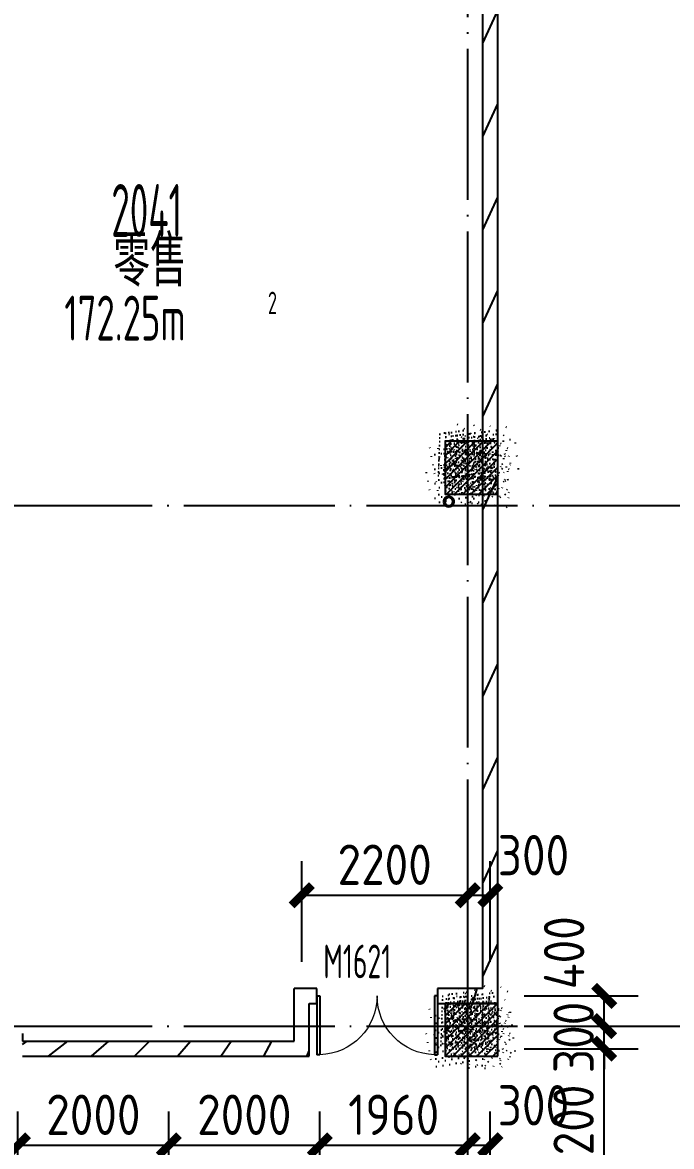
# Model space of a CAD drawing. Header units: inches. Extents: x 0 to 1813292486, y 0 to 3473589894.
# Drawn here: x 600636686 to 600645287, y 3473218922 to 3473233817 of the extents above; entities that cross this region are included whole.
import ezdxf
from ezdxf.enums import TextEntityAlignment as Align

# ---------------------------------------------------------------- set-up
doc = ezdxf.new("R2010")
doc.units = ezdxf.units.IN
doc.header["$LTSCALE"] = 1000
doc.header["$MEASUREMENT"] = 0
doc.linetypes.add('AX-MALL-GIRD-200$0$DOTE', pattern=[2.4200000000000004, 2, -0.2, 0.02, -0.2])
doc.linetypes.add('PX-MALL-P02-LG$0$CONTINOUS', pattern=[0])
for name, color, linetype in [('A-Anno-Note', 241, 'Continuous'), ('AX-MALL-DIM-P02$0$A-Anno-Dims', 3, 'Continuous'), ('AX-MALL-DIM-P02$0$A-Detl-Thin', 131, 'Continuous'), ('AX-MALL-GIRD-200$0$A-Grid', 222, 'AX-MALL-GIRD-200$0$DOTE'), ('AX-MALL-P02-200$0$A-Anno-Note', 241, 'Continuous'), ('AX-MALL-WALL-P02$0$A-Anno-Note', 241, 'Continuous'), ('AX-MALL-WALL-P02-QT$0$A-Detl-Patt', 8, 'Continuous'), ('AX-MALL-WALL-P02-QT$0$A-Detl-Thin', 131, 'Continuous'), ('AX-MALL-WALL-P02-QT$0$A-Wall', 2, 'Continuous'), ('AX-MALL-WALL-P02-QT$0$A-Wall-Patt', 13, 'Continuous'), ('AX-MALL-WALL-P02-QT$0$A-Wind', 4, 'Continuous'), ('AX-MALL-WORD-P02$0$A-Anno-Note', 241, 'Continuous'), ('AX-MALL-WORD-P02$0$A-Spac-Iden', 231, 'Continuous'), ('AX-MALL-WORD-P02$0$A-Wind-Iden', 11, 'Continuous'), ('AX-MALL-ZTKD-P02$0$A-Anno-Note', 241, 'Continuous'), ('PX-MALL-P02-LG$0$P-Pipe-Risr', 7, 'Continuous'), ('PX-MALL-P02-LG$0$P-Pipe-Risr-Arch', 6, 'Continuous'), ('PX-MALL-P02-LG$0$P-Pipe-Risr-W100', 6, 'Continuous'), ('PX-MALL-P02-LG$0$P-Pipe-Risr-W50', 6, 'Continuous'), ('PX-MALL-P02-LG$0$P-Sewr-Pipe', 123, 'PX-MALL-P02-LG$0$CONTINOUS'), ('SX-MALL-WALL-R-BZ$0$S-COLU', 30, 'Continuous'), ('SX-MALL-WALL-R-BZ$0$S-PATT-WALL', 83, 'Continuous')]:
    doc.layers.add(name, color=color, linetype=linetype)
doc.styles.add('AX-MALL-DIM-P02$0$_TCH_DIM_T3', font='gbenor.shx')
doc.styles.add('AX-MALL-WORD-P02$0$_TCH_SPACE', font='gbenor.shx', dxfattribs={"bigfont": 'gbcbig.shx'})
doc.styles.add('AX-MALL-WORD-P02$0$_TCH_WINDOW', font='gbenor.shx', dxfattribs={"bigfont": 'gbcbig.shx'})
doc.styles.add('AX-MALL-WORD-P02$0$STANDARD', font='gbenor.shx', dxfattribs={"bigfont": 'gbcbig.shx'})
doc.styles.add('PX-MALL-P02-LG$0$jzfz', font='gbenor.shx', dxfattribs={"bigfont": 'gbcbig.shx'})
doc.dimstyles.new('AX-MALL-DIM-P02$0$_TCH_ARCH&&180', dxfattribs={"dimtxt": 535.5, "dimasz": 270, "dimexe": 450, "dimexo": 450, "dimgap": 137.25, "dimtad": 1, "dimdec": 0, "dimzin": 0, "dimdsep": 46, "dimtxsty": 'AX-MALL-DIM-P02$0$_TCH_DIM_T3', "dimblk": 'AX-MALL-DIM-P02$0$_ArchTick', "dimcen": 0.09, "dimclrt": 7, "dimazin": 2, "dimtfac": 1, "dimtdec": 0, "dimtix": 1, "dimtmove": 2, "dimatfit": 3, "dimfxl": 500, "dimtolj": 1, "dimtzin": 0, "dimarcsym": 0})
pattern_1 = [(24.56816130816271, (600578611.2237192, 3473080110.365553), (-31.18316059493327, 68.21004687955141), []), (29.56816130816269, (600578611.2237192, 3473080110.365553), (97.53445421719282, -46.37920051396389), [11.25, -123.75]), (334.5681613081628, (600578611.2237192, 3473080110.365553), (19.88439777927527, 112.9961142827297), [9, -99]), (80.01956130816268, (600578619.3515904, 3473080106.50062), (117.4189029658641, 66.61682168402376), [9.5610285, -105.1713168]), (25.75236130816271, (600578621.6965042, 3473080138.478197), (141.3476152528434, -79.15081592627133), [16.875, -185.625]), (76.20376130816268, (600578633.4754679, 3473080131.882288), (182.3878362876093, 87.98253897351975), [14.3415432, -157.75695]), (330.7523613081627, (600578621.6965042, 3473080138.478197), (182.3877676281842, 87.98268140648725), [13.49999999999997, -148.4999999999995]), (0.5681613081627113, (600578633.1346302, 3473080126.213644), (62.82047319493842, -87.84980448085341), [11.24999999999997, -123.7499999999997]), (305.5681613081627, (600578633.1346302, 3473080126.213644), (72.17288941707483, 89.18848104565322), [8.999999999999966, -98.99999999999973]), (51.01956130816269, (600578638.3696649, 3473080118.892823), (134.9933625472827, 1.338571315216136), [9.561028499999967, -105.1713167999997]), (17.06816130816274, (600578611.2237192, 3473080110.365553), (19.14085715648196, 46.15589493569758), [0.75, -97.8, 0.75, -100.5, 0.75, -99.375]), (347.0681613081627, (600578611.2237192, 3473080110.365553), (57.63084700165395, 41.66442755963357), [0.7499999999999979, -57.29999999999986, 0.7499999999999979, -95.54999999999973, 0.7499999999999979, -37.87499999999986]), (307.0681613081626, (600578579.8781208, 3473080122.042708), (73.85474000760384, -31.12342332406966), [0.75, -37.5, 0.75, -117, 0.75, -155.25]), (297.0681613081627, (600578565.8217986, 3473080127.2791), (87.21641676177077, -16.46683783357052), [0.75, -48.75, 0.75, -77.69999999999999, 0.75, -110.25])]
pattern_2 = [(45, (0, 359.0227), (-353.55353201463, 353.55353201463), [])]

# ---------------------------------------------------------------- blocks, each defined once
blk = doc.blocks.new('AX-MALL-WORD-P02')
at = {"layer": 'AX-MALL-WORD-P02$0$A-Anno-Note', "style": 'AX-MALL-WORD-P02$0$STANDARD', "width": 0.6}
blk.add_text('2041', height=700, rotation=339.5681613092015, dxfattribs=at).set_placement((600444071.6133502, 3473069358.983315))
at = {"layer": 'AX-MALL-WORD-P02$0$A-Anno-Note', "style": 'AX-MALL-WORD-P02$0$STANDARD'}
blk.add_text('零售', height=675.177304964539, rotation=339.5681613092015, dxfattribs=at).set_placement((600443867.4888358, 3473068736.31539))
at = {"layer": 'AX-MALL-WORD-P02$0$A-Spac-Iden', "style": 'AX-MALL-WORD-P02$0$_TCH_SPACE', "width": 0.7}
for s, height, p in [('172.25m', 595, (600443008.2416897, 3473068289.074759)), ('2', 297.5, (600445658.0632753, 3473067675.435878))]:
    blk.add_text(s, height=height, rotation=339.5681613093329, dxfattribs=at).set_placement(p)
at = {"layer": 'AX-MALL-WORD-P02$0$A-Wind-Iden', "style": 'AX-MALL-WORD-P02$0$_TCH_WINDOW', "width": 0.7}
blk.add_text('M1621', height=446.25, rotation=339.5681612302259, dxfattribs=at).set_placement((600443274.3515358, 3473059172.684847))
blk = doc.blocks.new('AX-MALL-GIRD-200')
at = {"layer": 'AX-MALL-GIRD-200$0$A-Grid'}
for p, q in [((600223757.4145118, 3473147635.412487), (600581653.41861, 3473014308.649205)), ((600221348.6739725, 3473141169.504273), (600579244.6780716, 3473007842.740992)), ((600435151.5243309, 3473031887.135766), (600473881.0632799, 3473135850.862847))]:
    blk.add_line(p, q, dxfattribs=at)
blk = doc.blocks.new('AX-MALL-WALL-P02-QT$0$tj')
at = {"layer": 'AX-MALL-WALL-P02-QT$0$A-Detl-Patt'}
h = blk.add_hatch(dxfattribs=at)
h.set_pattern_fill('STEEL', color=256, scale=100.0000000000001, angle=50.43183869082386)
h.set_pattern_definition([(75.00000000004839, (-14278.19445574284, 156289.8254051208), (-153.3407249234246, 41.08752340989569), []), (75.00000000004839, (-14317.88195610046, 156358.5661673546), (-153.3407249234246, 41.08752340989569), [])])
edge = h.paths.add_edge_path()
edge.add_arc((274302.9537697641, 370915.3693751197), 354853.2281302969, 270.9601093956941, 275.9513128638887)
edge.add_line((311095.3180618286, 17974.67259407043), (323404.2928284407, 17664.898229599))
edge.add_arc((337498.5854798314, -5423.033113246463), 27049.98445535583, 84.4296474408203, 121.40245730350341, ccw=False)
edge.add_line((340124.270958662, 21499.21483898163), (352435.6233639717, 23411.5238032341))
edge.add_line((352435.6233639717, 23411.5238032341), (352460.3320846558, 23263.57286787033))
edge.add_arc((262948.9762239404, 558936.3422532297), 543099.989586636, 279.486523026639, 288.5053300047131)
edge.add_line((435325.042740941, 43917.80823612213), (435185.9318172932, 44187.60760259628))
edge.add_arc((262948.9762341097, 558936.342259489), 542799.9895904897, 279.51816553668203, 288.50044427399206, ccw=False)
edge.add_line((352706.5441896915, 23608.95860147476), (352681.7270303965, 23756.88773488998))
edge.add_line((352681.7270303965, 23756.88773488998), (340117.7681742907, 21803.84383869171))
edge.add_arc((337510.0970116529, -5455.006554111635), 27383.29552171703, 84.53552636432372, 121.2026843873002)
edge.add_line((323323.7129554749, 17967.02113437653), (311085.7617697716, 18275.00808191299))
edge.add_arc((274273.8104503512, 371474.5356685471), 355112.6948552598, 270.96411062040687, 275.9501261722048, ccw=False)
edge.add_line((280248.9759351015, 16412.11376953125), (280248.9759185314, 16111.96136569977))
blk = doc.blocks.new('SX-MALL-WALL-R-BZ')
at = {"layer": 'SX-MALL-WALL-R-BZ$0$S-PATT-WALL'}
h = blk.add_hatch(dxfattribs=at)
h.set_pattern_fill('钢筋混凝土', color=256, scale=15, pattern_type=2)
h.set_pattern_definition(pattern_1)
h.paths.add_polyline_path([(600447681.8312393, 3473064377.066952), (600447926.1962216, 3473065033.028655), (600447270.2345188, 3473065277.393637), (600447025.8695366, 3473064621.431934)])
h = blk.add_hatch(dxfattribs=at)
h.set_pattern_fill('钢筋混凝土', color=256, scale=15, pattern_type=2)
h.set_pattern_definition(pattern_1)
h.paths.add_polyline_path([(600445081.0896434, 3473057395.760258), (600445325.4546255, 3473058051.721961), (600444669.4929228, 3473058296.086943), (600444425.1279405, 3473057640.12524)])
at = {"layer": 'SX-MALL-WALL-R-BZ$0$S-COLU'}
for points in [[(600447681.8312393, 3473064377.066952), (600447926.1962216, 3473065033.028655), (600447270.2345188, 3473065277.393637), (600447025.8695366, 3473064621.431934)], [(600445081.0896434, 3473057395.760258), (600445325.4546255, 3473058051.721961), (600444669.4929228, 3473058296.086943), (600444425.1279405, 3473057640.12524)]]:
    blk.add_lwpolyline(points, close=True, dxfattribs=at)
blk = doc.blocks.new('SX-MALL-WALL-R-2F~3F')
blk.add_blockref('SX-MALL-WALL-R-BZ', (-1.192092895507812e-06, -9.5367431640625e-07))
blk = doc.blocks.new('SX-MALL-WALL-2F~3F')
blk.add_blockref('SX-MALL-WALL-R-2F~3F', (0, 0))
blk = doc.blocks.new('AX-MALL-WALL-P02-QT$0$$DorLib2D$00000002')
for p, q in [((-0.5, -5.684341886080802e-17), (-0.5000000000000007, 0.4875)), ((-0.4750000000000007, 0.4875), (-0.5000000000000007, 0.4875)), ((-0.475, -2.842170943040401e-17), (-0.4750000000000007, 0.4875)), ((0.475, -2.842170943040401e-17), (0.4750000000000007, 0.4875)), ((0.4750000000000007, 0.4875), (0.5000000000000007, 0.4875)), ((0.5, -5.684341886080802e-17), (0.5000000000000007, 0.4875)), ((-0.5, -5.684341886080802e-17), (-0.475, -2.842170943040401e-17)), ((0.5, -5.684341886080802e-17), (0.475, -2.842170943040401e-17))]:
    blk.add_line(p, q)
at = {"lineweight": 13}
for centre, start, end in [((-0.4875, -4.263256414560601e-17), 0, 88.53071641864632), ((0.4875, -4.263256414560601e-17), 91.4692835813537, 180)]:
    blk.add_arc(centre, 0.4875, start, end, dxfattribs=at)
blk = doc.blocks.new('AX-MALL-WALL-P02-QT')
at = {"layer": 'AX-MALL-WALL-P02-QT$0$A-Wall-Patt'}
h = blk.add_hatch(dxfattribs=at)
h.set_pattern_fill('普通砖', color=256, scale=200, style=0)
h.set_pattern_definition(pattern_2)
h.paths.add_polyline_path([(600445207.8555627, 3473058308.958158), (600445325.4546256, 3473058051.721963), (600451294.9420475, 3473074075.929273), (600451177.3429844, 3473074333.165468)])
h = blk.add_hatch(dxfattribs=at)
h.set_pattern_fill('普通砖', color=256, scale=200, style=0)
h.set_pattern_definition(pattern_2)
h.paths.add_polyline_path([(600439247.2528793, 3473059782.462731), (600439177.4343129, 3473059595.045102), (600442738.3692765, 3473058268.492339), (600442620.7702136, 3473058525.728535)])
h = blk.add_hatch(dxfattribs=at)
h.set_pattern_fill('普通砖', color=256, scale=200, style=0)
h.set_pattern_definition(pattern_2)
h.paths.add_polyline_path([(600442620.7702136, 3473058525.728535), (600442738.3692765, 3473058268.492339), (600442982.7342588, 3473058924.454042), (600442865.1351957, 3473059181.690238)])
h = blk.add_hatch(dxfattribs=at)
h.set_pattern_fill('普通砖', color=256, scale=200, style=0)
h.set_pattern_definition(pattern_2)
h.paths.add_polyline_path([(600442982.7342588, 3473058924.454042), (600443076.4430734, 3473058889.544759), (600443146.2616397, 3473059076.962388), (600442865.1351957, 3473059181.690238)])
h = blk.add_hatch(dxfattribs=at)
h.set_pattern_fill('普通砖', color=256, scale=200, style=0)
h.set_pattern_definition(pattern_2)
h.paths.add_polyline_path([(600445207.8555627, 3473058308.958158), (600444645.6026747, 3473058518.413857), (600444575.7841085, 3473058330.996228), (600445325.4546256, 3473058051.721963)])
at = {"layer": 'AX-MALL-WALL-P02-QT$0$A-Wall'}
for p, q in [((600445207.8555627, 3473058308.958158), (600451177.3429844, 3473074333.165468)), ((600445325.4546256, 3473058051.721963), (600451294.9420475, 3473074075.929273)), ((600439282.162162, 3473059876.171546), (600439247.2528793, 3473059782.462731)), ((600439247.2528793, 3473059782.462731), (600442620.7702136, 3473058525.728535)), ((600439177.4343129, 3473059595.045102), (600442738.3692765, 3473058268.492339)), ((600442620.7702136, 3473058525.728535), (600442865.1351957, 3473059181.690238)), ((600443146.2616397, 3473059076.962388), (600442865.1351957, 3473059181.690238)), ((600443076.4430734, 3473058889.544759), (600443146.2616397, 3473059076.962388)), ((600442738.3692765, 3473058268.492339), (600442982.7342588, 3473058924.454042)), ((600442982.7342588, 3473058924.454042), (600443076.4430734, 3473058889.544759)), ((600444645.6026747, 3473058518.413857), (600444575.7841085, 3473058330.996228)), ((600445207.8555627, 3473058308.958158), (600444645.6026747, 3473058518.413857)), ((600444575.7841085, 3473058330.996228), (600445325.4546256, 3473058051.721963))]:
    blk.add_line(p, q, dxfattribs=at)
at = {"layer": 'AX-MALL-WALL-P02-QT$0$A-Detl-Thin'}
blk.add_blockref('SX-MALL-WALL-2F~3F', (0, 0), dxfattribs=at)
at = {"layer": 'AX-MALL-WALL-P02-QT$0$A-Detl-Thin', "rotation": 339.5681613091762}
blk.add_blockref('AX-MALL-WALL-P02-QT$0$tj', (600144118.6961328, 3473128496.287411), dxfattribs=at)
at = {"layer": 'AX-MALL-WALL-P02-QT$0$A-Wind'}
blk.add_blockref('AX-MALL-GIRD-200', (0, 0), dxfattribs=at)
at = {"layer": 'AX-MALL-WALL-P02-QT$0$A-Wind', "xscale": 1600, "yscale": -1600, "zscale": 200, "rotation": 339.5681613122475}
blk.add_blockref('AX-MALL-WALL-P02-QT$0$$DorLib2D$00000002', (600443861.0228741, 3473058703.979308), dxfattribs=at)
blk = doc.blocks.new('AX-MALL-WALL-P02')
at = {"layer": 'AX-MALL-WALL-P02$0$A-Anno-Note'}
blk.add_blockref('AX-MALL-WORD-P02', (0, 0), dxfattribs=at)
blk.add_blockref('AX-MALL-WALL-P02-QT', (0, 0), dxfattribs=at)
blk = doc.blocks.new('PX-MALL-P02-LG$0$P-Risr')
at = {"layer": 'PX-MALL-P02-LG$0$P-Pipe-Risr-W50'}
h = blk.add_hatch(color=0, dxfattribs=at)
edge = h.paths.add_edge_path()
edge.add_ellipse((0, 0), major_axis=(47.05795628796547, 47.05795628796547), ratio=0.9999999999999695, start_angle=225.0000000000009, end_angle=405.0000000000009, ccw=False)
edge.add_ellipse((0, 0), major_axis=(47.05795628796764, 47.05795628796764), ratio=0.9999999999998785, start_angle=133.9675974886221, end_angle=225.0000000000035, ccw=False)
edge.add_line((-66.53919663240958, 1.199087783927098), (-54.4367953546693, 1.199087783927098))
edge.add_ellipse((0, 0), major_axis=(-38.50196423560672, 38.50196423560672), ratio=0.9999999999999859, start_angle=43.73814098242129, end_angle=134.9999999999996)
edge.add_ellipse((0, 0), major_axis=(38.50196423561096, 38.50196423561096), ratio=0.9999999999998216, start_angle=225.0000000000051, end_angle=405.0000000000051)
edge.add_ellipse((0, 0), major_axis=(38.50196423560679, 38.50196423560679), ratio=0.9999999999999831, start_angle=45.00000000000048, end_angle=133.7381409824204)
edge.add_line((-54.43679535467527, 1.199087783927098), (-66.53919663241555, 1.199087783927098))
edge.add_ellipse((0, 0), major_axis=(-47.05795628796762, 47.05795628796762), ratio=0.9999999999998742, start_angle=-45.00000000000358, end_angle=43.967597488629224, ccw=False)
at = {"layer": 'PX-MALL-P02-LG$0$P-Pipe-Risr-Arch', "ltscale": 0.7}
blk.add_circle((0, 0), 59.29000000000001, dxfattribs=at)
at = {"layer": 'PX-MALL-P02-LG$0$P-Pipe-Risr-W100', "color": 0, "const_width": 15}
blk.add_lwpolyline([(-75, 0, 1), (75, 0, 1)], format="xyb", close=True, dxfattribs=at)
at = {"layer": 'PX-MALL-P02-LG$0$P-Pipe-Risr-W50'}
blk.add_circle((0, 0), 54.45000000000001, dxfattribs=at)
at = {"layer": 'PX-MALL-P02-LG$0$P-Pipe-Risr', "style": 'PX-MALL-P02-LG$0$jzfz', "width": 0.6, "flags": 1}
for tag, p in [('SYS-MARK', (0.3310501334344735, -45.65933377496549)), ('RANGE', (0.3337570973526454, -45.67887874227017))]:
    blk.add_attdef(tag, text='', height=0.015625, dxfattribs=at).set_placement(p, align=Align.MIDDLE)
blk = doc.blocks.new('PX-MALL-P02-LG')
at = {"layer": 'PX-MALL-P02-LG$0$P-Sewr-Pipe', "ltscale": 0.7, "xscale": -0.9999999999999998, "rotation": 69.5681613144715}
blk.add_blockref('PX-MALL-P02-LG$0$P-Risr', (600447037.8146508, 3473064510.268459), dxfattribs=at)
blk = doc.blocks.new('AX-MALL-ZTKD-P02')
at = {"layer": 'AX-MALL-ZTKD-P02$0$A-Anno-Note'}
blk.add_blockref('AX-MALL-GIRD-200', (0, 0), dxfattribs=at)
blk = doc.blocks.new('AX-MALL-DIM-P02$0$_ArchTick')
at = {"color": 0, "linetype": 'ByBlock', "const_width": 0.4}
blk.add_lwpolyline([(-0.5, -0.5), (0.5, 0.5)], dxfattribs=at)
blk = doc.blocks.new('*D817')
at = {"layer": 'AX-MALL-DIM-P02$0$A-Anno-Dims', "color": 0, "lineweight": -2, "transparency": 16777216}
for p, q in [((600436671.0295632, 3473058767.98089), (600436992.1715388, 3473059630.039092)), ((600436835.0797644, 3473059208.349425), (600438709.2560575, 3473058510.163762)), ((600438545.2058563, 3473058069.795227), (600438866.347832, 3473058931.853428))]:
    blk.add_line(p, q, dxfattribs=at)
at = {"layer": 'AX-MALL-DIM-P02$0$A-Anno-Dims', "color": 0, "lineweight": -2, "transparency": 16777216, "xscale": 270, "yscale": 270, "zscale": 270}
for p, rotation in [((600436835.0797644, 3473059208.349425), 159.5681613089093), ((600438709.2560575, 3473058510.163762), 339.5681613089093)]:
    blk.add_blockref('AX-MALL-DIM-P02$0$_ArchTick', p, dxfattribs=dict(at, rotation=rotation))
at = {"layer": 'AX-MALL-DIM-P02$0$A-Anno-Dims', "color": 7, "transparency": 16777216, "insert": (600437913.5505079, 3473059238.777293), "char_height": 535.5, "attachment_point": 5, "rotation": 339.56816130890934, "style": 'AX-MALL-DIM-P02$0$_TCH_DIM_T3'}
blk.add_mtext('\\A1;2000', dxfattribs=at)
blk = doc.blocks.new('*D818')
at = {"layer": 'AX-MALL-DIM-P02$0$A-Anno-Dims', "color": 0, "lineweight": -2, "transparency": 16777216}
for p, q in [((600438545.2058563, 3473058069.795227), (600438866.3478322, 3473058931.853429)), ((600438709.2560577, 3473058510.163763), (600440583.4323518, 3473057811.978099)), ((600440419.3821504, 3473057371.609563), (600440740.5241263, 3473058233.667765))]:
    blk.add_line(p, q, dxfattribs=at)
at = {"layer": 'AX-MALL-DIM-P02$0$A-Anno-Dims', "color": 0, "lineweight": -2, "transparency": 16777216, "xscale": 270, "yscale": 270, "zscale": 270}
for p, rotation in [((600438709.2560577, 3473058510.163763), 159.5681613044537), ((600440583.4323518, 3473057811.978099), 339.5681613044537)]:
    blk.add_blockref('AX-MALL-DIM-P02$0$_ArchTick', p, dxfattribs=dict(at, rotation=rotation))
at = {"layer": 'AX-MALL-DIM-P02$0$A-Anno-Dims', "color": 7, "transparency": 16777216, "insert": (600439787.7268019, 3473058540.59163), "char_height": 535.5, "attachment_point": 5, "rotation": 339.56816130445367, "style": 'AX-MALL-DIM-P02$0$_TCH_DIM_T3'}
blk.add_mtext('\\A1;2000', dxfattribs=at)
blk = doc.blocks.new('*D819')
at = {"layer": 'AX-MALL-DIM-P02$0$A-Anno-Dims', "color": 0, "lineweight": -2, "transparency": 16777216}
for p, q in [((600440419.3821504, 3473057371.609563), (600440740.524126, 3473058233.667765)), ((600440583.4323518, 3473057811.978099), (600442457.608645, 3473057113.792435)), ((600442293.5584435, 3473056673.423899), (600442614.7004192, 3473057535.482101))]:
    blk.add_line(p, q, dxfattribs=at)
at = {"layer": 'AX-MALL-DIM-P02$0$A-Anno-Dims', "color": 0, "lineweight": -2, "transparency": 16777216, "xscale": 270, "yscale": 270, "zscale": 270}
for p, rotation in [((600440583.4323518, 3473057811.978099), 159.5681613077172), ((600442457.608645, 3473057113.792435), 339.5681613077172)]:
    blk.add_blockref('AX-MALL-DIM-P02$0$_ArchTick', p, dxfattribs=dict(at, rotation=rotation))
at = {"layer": 'AX-MALL-DIM-P02$0$A-Anno-Dims', "color": 7, "transparency": 16777216, "insert": (600441661.9030951, 3473057842.405967), "char_height": 535.5, "attachment_point": 5, "rotation": 339.56816130771716, "style": 'AX-MALL-DIM-P02$0$_TCH_DIM_T3'}
blk.add_mtext('\\A1;2000', dxfattribs=at)
blk = doc.blocks.new('*D820')
at = {"layer": 'AX-MALL-DIM-P02$0$A-Anno-Dims', "color": 0, "lineweight": -2, "transparency": 16777216}
for p, q in [((600442293.5584434, 3473056673.4239), (600442614.7004188, 3473057535.482101)), ((600442457.6086446, 3473057113.792435), (600444294.3014125, 3473056429.570485)), ((600444130.2512113, 3473055989.20195), (600444451.3931867, 3473056851.260151))]:
    blk.add_line(p, q, dxfattribs=at)
at = {"layer": 'AX-MALL-DIM-P02$0$A-Anno-Dims', "color": 0, "lineweight": -2, "transparency": 16777216, "xscale": 270, "yscale": 270, "zscale": 270}
for p, rotation in [((600442457.6086446, 3473057113.792435), 159.5681613110657), ((600444294.3014125, 3473056429.570485), 339.5681613110656)]:
    blk.add_blockref('AX-MALL-DIM-P02$0$_ArchTick', p, dxfattribs=dict(at, rotation=rotation))
at = {"layer": 'AX-MALL-DIM-P02$0$A-Anno-Dims', "color": 7, "transparency": 16777216, "insert": (600443517.3376253, 3473057151.20216), "char_height": 535.5, "attachment_point": 5, "rotation": 339.56816131106564, "style": 'AX-MALL-DIM-P02$0$_TCH_DIM_T3'}
blk.add_mtext('\\A1;1960', dxfattribs=at)
blk = doc.blocks.new('*D821')
at = {"layer": 'AX-MALL-DIM-P02$0$A-Anno-Dims', "color": 0, "lineweight": -2, "transparency": 16777216}
for p, q in [((600444130.2512108, 3473055989.20195), (600444451.3931867, 3473056851.260151)), ((600444411.3776555, 3473055884.474101), (600444732.5196314, 3473056746.532301)), ((600444294.3014122, 3473056429.570486), (600444575.4278569, 3473056324.842636))]:
    blk.add_line(p, q, dxfattribs=at)
at = {"layer": 'AX-MALL-DIM-P02$0$A-Anno-Dims', "color": 0, "lineweight": -2, "transparency": 16777216, "xscale": 270, "yscale": 270, "zscale": 270}
for p, rotation in [((600444294.3014122, 3473056429.570486), 159.5681612720517), ((600444575.4278569, 3473056324.842636), 339.5681612720517)]:
    blk.add_blockref('AX-MALL-DIM-P02$0$_ArchTick', p, dxfattribs=dict(at, rotation=rotation))
at = {"layer": 'AX-MALL-DIM-P02$0$A-Anno-Dims', "color": 7, "transparency": 16777216, "insert": (600445296.7637162, 3473056622.772796), "char_height": 535.5, "attachment_point": 5, "rotation": 339.5681612720517, "style": 'AX-MALL-DIM-P02$0$_TCH_DIM_T3'}
blk.add_mtext('\\A1;300', dxfattribs=at)
blk = doc.blocks.new('*D827')
at = {"layer": 'AX-MALL-DIM-P02$0$A-Anno-Dims', "color": 0, "lineweight": -2, "transparency": 16777216}
for p, q in [((600443081.0265014, 3473059474.761806), (600443546.6176438, 3473060724.572462)), ((600443389.5258696, 3473060302.882795), (600445451.1197919, 3473059534.878566)), ((600445142.6204237, 3473058706.757577), (600445608.2115661, 3473059956.568232))]:
    blk.add_line(p, q, dxfattribs=at)
at = {"layer": 'AX-MALL-DIM-P02$0$A-Anno-Dims', "color": 0, "lineweight": -2, "transparency": 16777216, "xscale": 270, "yscale": 270, "zscale": 270}
for p, rotation in [((600443389.5258696, 3473060302.882795), 159.5681613060915), ((600445451.1197919, 3473059534.878566), 339.5681613060914)]:
    blk.add_blockref('AX-MALL-DIM-P02$0$_ArchTick', p, dxfattribs=dict(at, rotation=rotation))
at = {"layer": 'AX-MALL-DIM-P02$0$A-Anno-Dims', "color": 7, "transparency": 16777216, "insert": (600444561.7054274, 3473060298.40138), "char_height": 535.5, "attachment_point": 5, "rotation": 339.5681613060915, "style": 'AX-MALL-DIM-P02$0$_TCH_DIM_T3'}
blk.add_mtext('\\A1;2200', dxfattribs=at)
blk = doc.blocks.new('*D828')
at = {"layer": 'AX-MALL-DIM-P02$0$A-Anno-Dims', "color": 0, "lineweight": -2, "transparency": 16777216}
for p, q in [((600445142.6204232, 3473058706.757577), (600445608.2115666, 3473059956.568233)), ((600445423.746868, 3473058602.029727), (600445889.3380114, 3473059851.840382)), ((600445451.1197919, 3473059534.878567), (600445732.2462367, 3473059430.150716))]:
    blk.add_line(p, q, dxfattribs=at)
at = {"layer": 'AX-MALL-DIM-P02$0$A-Anno-Dims', "color": 0, "lineweight": -2, "transparency": 16777216, "xscale": 270, "yscale": 270, "zscale": 270}
for p, rotation in [((600445451.1197919, 3473059534.878567), 159.5681612720517), ((600445732.2462367, 3473059430.150716), 339.5681612720517)]:
    blk.add_blockref('AX-MALL-DIM-P02$0$_ArchTick', p, dxfattribs=dict(at, rotation=rotation))
at = {"layer": 'AX-MALL-DIM-P02$0$A-Anno-Dims', "color": 7, "transparency": 16777216, "insert": (600446453.5820959, 3473059728.080877), "char_height": 535.5, "attachment_point": 5, "rotation": 339.5681612720517, "style": 'AX-MALL-DIM-P02$0$_TCH_DIM_T3'}
blk.add_mtext('\\A1;300', dxfattribs=at)
blk = doc.blocks.new('*D829')
at = {"layer": 'AX-MALL-DIM-P02$0$A-Anno-Dims', "color": 0, "lineweight": -2, "transparency": 16777216}
for p, q in [((600445688.3447587, 3473058023.248286), (600447102.5615176, 3473057496.411047)), ((600445548.7076262, 3473057648.413028), (600446962.9243852, 3473057121.575788)), ((600446541.234719, 3473057278.667562), (600446680.8718514, 3473057653.502821))]:
    blk.add_line(p, q, dxfattribs=at)
at = {"layer": 'AX-MALL-DIM-P02$0$A-Anno-Dims', "color": 0, "lineweight": -2, "transparency": 16777216, "xscale": 270, "yscale": 270, "zscale": 270}
for p, rotation in [((600446680.8718514, 3473057653.502821), 69.5681613337587), ((600446541.234719, 3473057278.667562), 249.5681613337587)]:
    blk.add_blockref('AX-MALL-DIM-P02$0$_ArchTick', p, dxfattribs=dict(at, rotation=rotation))
at = {"layer": 'AX-MALL-DIM-P02$0$A-Anno-Dims', "color": 7, "transparency": 16777216, "insert": (600446382.9416904, 3473058374.83868), "char_height": 535.5, "attachment_point": 5, "rotation": 69.5681613337587, "style": 'AX-MALL-DIM-P02$0$_TCH_DIM_T3'}
blk.add_mtext('\\A1;400', dxfattribs=at)
blk = doc.blocks.new('*D830')
at = {"layer": 'AX-MALL-DIM-P02$0$A-Anno-Dims', "color": 0, "lineweight": -2, "transparency": 16777216}
for p, q in [((600445548.7076263, 3473057648.413028), (600446962.9243853, 3473057121.575788)), ((600446541.2347192, 3473057278.667562), (600446635.4897836, 3473057531.681362)), ((600445443.9797773, 3473057367.286585), (600446858.1965363, 3473056840.449346)), ((600446436.5068702, 3473056997.54112), (600446541.2347192, 3473057278.667562)), ((600446436.5068702, 3473056997.54112), (600446342.2518057, 3473056744.52732))]:
    blk.add_line(p, q, dxfattribs=at)
at = {"layer": 'AX-MALL-DIM-P02$0$A-Anno-Dims', "color": 0, "lineweight": -2, "transparency": 16777216, "xscale": 270, "yscale": 270, "zscale": 270}
for p, rotation in [((600446541.2347192, 3473057278.667562), 249.5681613235129), ((600446436.5068702, 3473056997.54112), 69.56816132351291)]:
    blk.add_blockref('AX-MALL-DIM-P02$0$_ArchTick', p, dxfattribs=dict(at, rotation=rotation))
at = {"layer": 'AX-MALL-DIM-P02$0$A-Anno-Dims', "color": 7, "transparency": 16777216, "insert": (600446109.3500953, 3473057279.486938), "char_height": 535.5, "attachment_point": 5, "rotation": 69.56816132351291, "style": 'AX-MALL-DIM-P02$0$_TCH_DIM_T3'}
blk.add_mtext('\\A1;300', dxfattribs=at)
blk = doc.blocks.new('*D831')
at = {"layer": 'AX-MALL-DIM-P02$0$A-Anno-Dims', "color": 0, "lineweight": -2, "transparency": 16777216}
for p, q in [((600445443.9797773, 3473057367.286585), (600446858.1965363, 3473056840.449346)), ((600445668.5026401, 3473054935.947194), (600446436.5068702, 3473056997.54112)), ((600444675.9755473, 3473055305.69266), (600446090.1923063, 3473054778.85542))]:
    blk.add_line(p, q, dxfattribs=at)
at = {"layer": 'AX-MALL-DIM-P02$0$A-Anno-Dims', "color": 0, "lineweight": -2, "transparency": 16777216, "xscale": 270, "yscale": 270, "zscale": 270}
for p, rotation in [((600446436.5068702, 3473056997.54112), 69.56816132913598), ((600445668.5026401, 3473054935.947194), 249.5681613291359)]:
    blk.add_blockref('AX-MALL-DIM-P02$0$_ArchTick', p, dxfattribs=dict(at, rotation=rotation))
at = {"layer": 'AX-MALL-DIM-P02$0$A-Anno-Dims', "color": 7, "transparency": 16777216, "insert": (600445672.9840562, 3473056108.126753), "char_height": 535.5, "attachment_point": 5, "rotation": 69.56816132913596, "style": 'AX-MALL-DIM-P02$0$_TCH_DIM_T3'}
blk.add_mtext('\\A1;2200', dxfattribs=at)
blk = doc.blocks.new('AX-MALL-DIM-P02')
at = {"layer": 'AX-MALL-DIM-P02$0$A-Detl-Thin'}
blk.add_blockref('AX-MALL-ZTKD-P02', (-2.384185791015625e-06, 9.5367431640625e-07), dxfattribs=at)
at = {"layer": 'AX-MALL-DIM-P02$0$A-Anno-Dims'}
for p1, p2, distance, picture, middle in [((600442923.9347272, 3473059053.07214), (600444985.5286493, 3473058285.067911), 1333.7172805581404, '*D827', (600444561.7054274, 3473060298.40138)), ((600436513.937789, 3473058346.291224), (600438388.1140821, 3473057648.10556), 919.9328847589459, '*D817', (600437913.5505079, 3473059238.777293)), ((600438388.114082, 3473057648.10556), (600440262.290376, 3473056949.919897), 919.9328844785679, '*D818', (600439787.7268019, 3473058540.59163)), ((600440262.2903761, 3473056949.919897), (600442136.4666691, 3473056251.734233), 919.9328849254063, '*D819', (600441661.9030951, 3473057842.405967)), ((600445022.2901112, 3473057524.378359), (600445127.0179602, 3473057805.504802), -1509.1608658533567, '*D830', (600446109.3500953, 3473057279.486938)), ((600442136.4666691, 3473056251.734233), (600443973.1594368, 3473055567.512283), 919.9328848421761, '*D820', (600443517.3376253, 3473057151.20216)), ((600444254.2858812, 3473055462.784433), (600445022.2901112, 3473057524.378359), -1509.1608653539752, '*D831', (600445672.9840562, 3473056108.126753))]:
    dim = blk.add_aligned_dim(p1=p1, p2=p2, distance=distance, dimstyle='AX-MALL-DIM-P02$0$_TCH_ARCH&&180', dxfattribs=at)
    dim.commit()
    dim.dimension.update_dxf_attribs({"geometry": picture, "text_midpoint": middle})
for base, p1, p2, angle, picture, middle in [((600445732.2462367, 3473059430.150716), (600444985.5286486, 3473058285.067911), (600445266.6550933, 3473058180.340061), 339.56816127205167, '*D828', (600446453.5820959, 3473059728.080877)), ((600446680.8718514, 3473057653.502821), (600445127.0179602, 3473057805.504802), (600445266.6550926, 3473058180.34006), 69.568161309915, '*D829', (600446382.9416904, 3473058374.83868)), ((600444575.4278569, 3473056324.842636), (600443973.1594362, 3473055567.512284), (600444254.2858809, 3473055462.784434), 339.56816127205167, '*D821', (600445296.7637162, 3473056622.772796))]:
    dim = blk.add_linear_dim(base=base, p1=p1, p2=p2, angle=angle, dimstyle='AX-MALL-DIM-P02$0$_TCH_ARCH&&180', dxfattribs=at)
    dim.commit()
    dim.dimension.update_dxf_attribs({"geometry": picture, "text_midpoint": middle, "dimtype": 129})
blk = doc.blocks.new('AX-MALL-P02-200')
at = {"layer": 'AX-MALL-P02-200$0$A-Anno-Note'}
blk.add_blockref('AX-MALL-WALL-P02', (0, 0), dxfattribs=at)
for name in ['AX-MALL-DIM-P02', 'PX-MALL-P02-LG']:
    blk.add_blockref(name, (0, 0), dxfattribs=at)

msp = doc.modelspace()

# ---------------------------------------------------------------- block references
at = {"layer": 'A-Anno-Note', "rotation": 20.43183869077545}
msp.add_blockref('AX-MALL-P02-200', (1250392458.527329, 9048125.682563305), dxfattribs=at)

doc.saveas('drawing.dxf')
